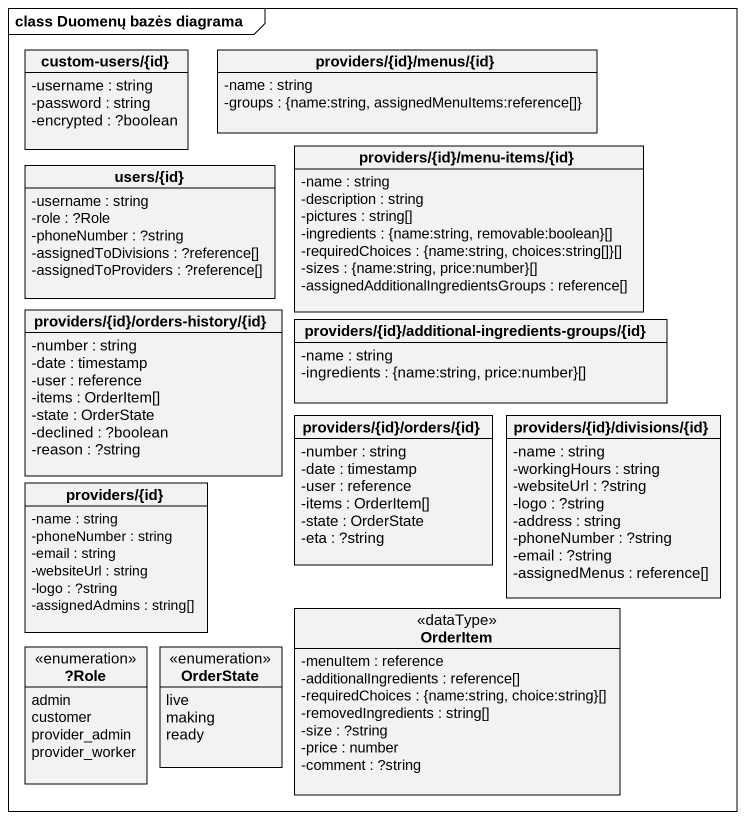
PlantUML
@startuml
mainframe class Duomenų bazės diagrama
hide circle
hide empty members
skinparam classAttributeIconSize 0
class "custom-users/{id}" as custom_users_id {
  -username : string
  -password : string
  -encrypted : ?boolean
}
class "providers/{id}/menus/{id}" as providers_id_menus_id {
  -name : string
  -groups : {name:string, assignedMenuItems:reference[]}
}
class "providers/{id}/menu-items/{id}" as providers_id_menu_items_id {
  -name : string
  -description : string
  -pictures : string[]
  -ingredients : {name:string, removable:boolean}[]
  -requiredChoices : {name:string, choices:string[]}[]
  -sizes : {name:string, price:number}[]
  -assignedAdditionalIngredientsGroups : reference[]
}
class "users/{id}" as users_id {
  -username : string
  -role : ?Role
  -phoneNumber : ?string
  -assignedToDivisions : ?reference[]
  -assignedToProviders : ?reference[]
}
class "providers/{id}/orders-history/{id}" as providers_id_orders_history {
  -number : string
  -date : timestamp
  -user : reference
  -items : OrderItem[]
  -state : OrderState
  -declined : ?boolean
  -reason : ?string
}
class "providers/{id}/additional-ingredients-groups/{id}" as providers_id_additional {
  -name : string
  -ingredients : {name:string, price:number}[]
}
class "providers/{id}/orders/{id}" as providers_id_orders_id {
  -number : string
  -date : timestamp
  -user : reference
  -items : OrderItem[]
  -state : OrderState
  -eta : ?string
}
class "providers/{id}/divisions/{id}" as providers_id_divisions_id {
  -name : string
  -workingHours : string
  -websiteUrl : ?string
  -logo : ?string
  -address : string
  -phoneNumber : ?string
  -email : ?string
  -assignedMenus : reference[]
}
class "providers/{id}" as providers_id {
  -name : string
  -phoneNumber : string
  -email : string
  -websiteUrl : string
  -logo : ?string
  -assignedAdmins : string[]
}
class OrderItem <<dataType>> {
  -menuItem : reference
  -additionalIngredients : reference[]
  -requiredChoices : {name:string, choice:string}[]
  -removedIngredients : string[]
  -size : ?string
  -price : number
  -comment : ?string
}
enum "?Role" as Role {
  admin
  customer
  provider_admin
  provider_worker
}
enum OrderState {
  live
  making
  ready
}
@enduml
